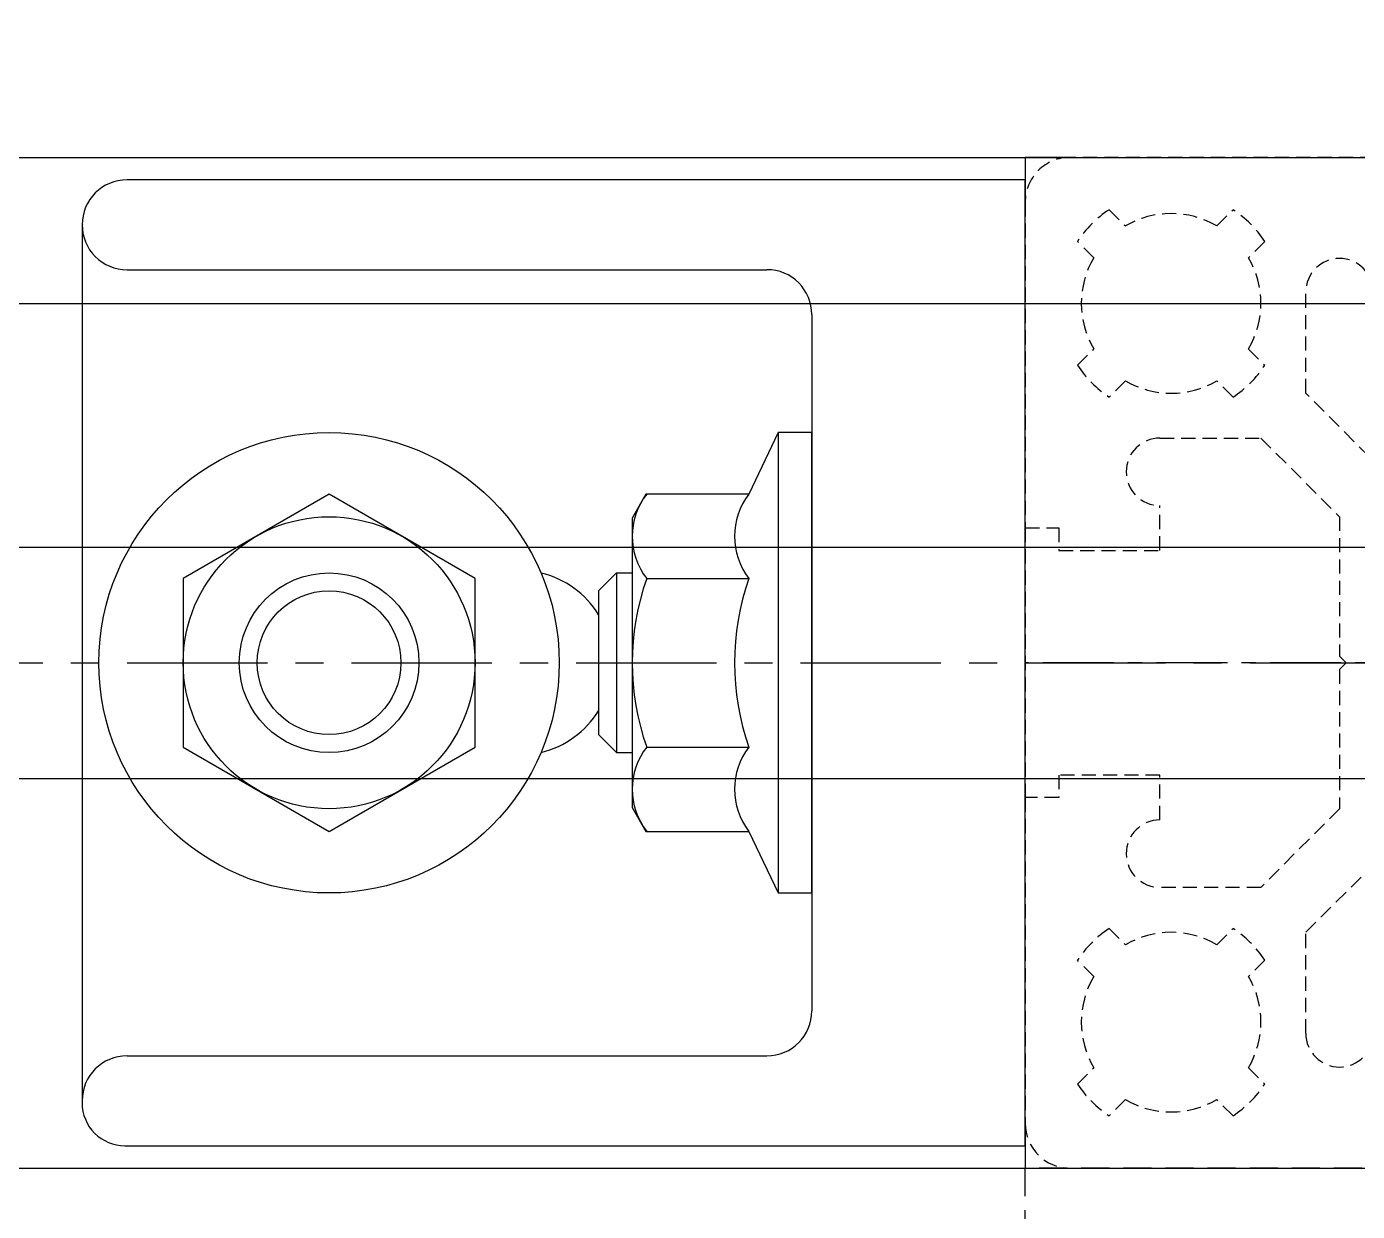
# Model space of a CAD drawing. Header units: inches. Extents: x 0 to 77285, y -118 to 40065.
# Drawn here: x 29430.2 to 29489.4, y 23323.6 to 23376.4 of the extents above; entities that cross this region are included whole.
import ezdxf

# ---------------------------------------------------------------- set-up
doc = ezdxf.new("R2010")
doc.units = ezdxf.units.IN
doc.header["$LTSCALE"] = 5
doc.header["$MEASUREMENT"] = 0
for name, pattern in [('CENTER', [2, 1.25, -0.25, 0.25, -0.25]), ('HIDDEN', [0.375, 0.25, -0.125]), ('PHANTOM', [2.5, 1.25, -0.25, 0.25, -0.25, 0.25, -0.25])]:
    doc.linetypes.add(name, pattern=pattern)
for name, color, linetype in [('11', 1, 'CENTER'), ('44', 4, 'Continuous'), ('77', 40, 'HIDDEN'), ('A', 8, 'Continuous'), ('B', 123, 'Continuous'), ('G', 231, 'Continuous')]:
    doc.layers.add(name, color=color, linetype=linetype)
doc.layers.add('33', color=3, linetype='PHANTOM', lineweight=9)

# ---------------------------------------------------------------- blocks, each defined once
blk = doc.blocks.new('A$C47db6cef')
at = {"ltscale": 0.506191}
for p, q in [((16.5, 45), (2, 45)), ((0, 43), (0, 28.5)), ((3.743, 42.671), (4.468, 41.946)), ((8.532, 41.946), (9.257, 42.671)), ((3.054, 40.532), (2.329, 41.257)), ((10.671, 41.257), (9.946, 40.532)), ((12.5, 34.5), (12.5, 39)), ((2.329, 35.743), (3.054, 36.468)), ((9.946, 36.468), (10.671, 35.743)), ((4.468, 35.054), (3.743, 34.329)), ((9.257, 34.329), (8.532, 35.054)), ((16, 31), (12.5, 34.5)), ((6, 32.5), (10.5, 32.5)), ((10.5, 32.5), (14, 29)), ((6, 27.5), (6, 29.5)), ((0, 28.5), (1.5, 28.5)), ((0, 28.5), (0, 16.5)), ((1.5, 28.5), (1.5, 27.5)), ((14, 29), (14, 22.8)), ((1.5, 27.5), (6, 27.5)), ((14, 22.8), (14.3, 22.5)), ((14.3, 22.5), (14, 22.2)), ((14, 22.2), (14, 16)), ((1.5, 17.5), (1.5, 16.5)), ((6, 17.5), (1.5, 17.5)), ((6, 15.5), (6, 17.5)), ((0, 16.5), (0, 2)), ((1.5, 16.5), (0, 16.5)), ((14, 16), (10.5, 12.5)), ((12.5, 10.5), (16, 14)), ((10.5, 12.5), (6, 12.5)), ((3.743, 10.671), (4.468, 9.946)), ((8.532, 9.946), (9.257, 10.671)), ((12.5, 6), (12.5, 10.5)), ((3.054, 8.532), (2.329, 9.257)), ((10.671, 9.257), (9.946, 8.532)), ((2.329, 3.743), (3.054, 4.468)), ((9.946, 4.468), (10.671, 3.743)), ((4.468, 3.054), (3.743, 2.329)), ((9.257, 2.329), (8.532, 3.054)), ((2, 0), (16.5, 0))]:
    blk.add_line(p, q, dxfattribs=at)
for centre, radius, start, end in [((2, 43), 2, 90, 180), ((6.5, 38.5), 5, 123.46304, 146.53696), ((6.5, 38.5), 4, 59.47751, 120.52249), ((6.5, 38.5), 5, 33.46304, 56.53696), ((6.5, 38.5), 4, 149.47751, 210.52249), ((6.5, 38.5), 4, 329.47751, 30.52249), ((14, 39), 1.5, 0, 180), ((6.5, 38.5), 5, 213.46304, 236.53696), ((6.5, 38.5), 5, 303.46304, 326.53696), ((6.5, 38.5), 4, 239.47751, 300.52249), ((6, 31), 1.5, 90, 270), ((6, 14), 1.5, 90, 270), ((6.5, 6.5), 5, 123.46304, 146.53696), ((6.5, 6.5), 5, 33.46304, 56.53696), ((6.5, 6.5), 4, 59.47751, 120.52249), ((6.5, 6.5), 4, 149.47751, 210.52249), ((6.5, 6.5), 4, 329.47751, 30.52249), ((14, 6), 1.5, 180, 0), ((6.5, 6.5), 5, 213.46304, 236.53696), ((6.5, 6.5), 5, 303.46304, 326.53696), ((6.5, 6.5), 4, 239.47751, 300.52249), ((2, 2), 2, 180, 270)]:
    blk.add_arc(centre, radius, start, end, dxfattribs=at)
at = {"layer": '11', "ltscale": 0.506191}
blk.add_line((90, 22.5), (0, 22.5), dxfattribs=at)
at = {"layer": 'A', "ltscale": 0.506191}
for p, q in [((0, 45), (0, 43)), ((2, 45), (0, 45)), ((0, 2), (0, 0)), ((0, 0), (2, 0))]:
    blk.add_line(p, q, dxfattribs=at)
blk = doc.blocks.new('A$C632A6005')
for p, q in [((-21.499, 0), (-21.499, -40)), ((21.501, 0), (-21.499, 0)), ((21.501, -40.1), (21.501, 0)), ((-15.499, -9.5), (15.501, -9.5)), ((10.251, -9.5), (-10.249, -9.5)), ((-10.249, -9.5), (-10.249, -11)), ((10.251, -11), (10.251, -9.5)), ((-10.249, -11), (10.251, -11)), ((-10.249, -11), (-7.506, -12.3)), ((7.509, -12.3), (10.251, -11)), ((-17.499, -40), (-17.499, -11.5)), ((17.501, -40), (17.501, -11.5)), ((-7.506, -12.3), (-7.506, -16.888)), ((-3.752, -16.856), (-3.752, -12.3)), ((3.755, -16.856), (3.755, -12.3)), ((7.509, -16.888), (7.509, -12.3)), ((-7.506, -16.888), (-6.443, -17.5)), ((6.446, -17.5), (7.509, -16.888)), ((-6.443, -17.5), (6.446, -17.5)), ((-3.999, -18.2), (-3.999, -17.5)), ((4.001, -18.2), (4.001, -17.5)), ((-3.999, -18.2), (4.001, -18.2)), ((-3.199, -19), (-3.999, -18.2)), ((3.201, -19), (4.001, -18.2)), ((-3.199, -19), (3.201, -19)), ((-3.751, -24.5), (-7.504, -31)), ((3.754, -24.5), (-3.751, -24.5)), ((7.507, -31), (3.754, -24.5)), ((-7.504, -31), (-3.751, -37.5)), ((3.754, -37.5), (7.507, -31)), ((-3.751, -37.5), (3.754, -37.5)), ((-19.499, -42), (19.601, -42))]:
    blk.add_line(p, q)
for radius in [10.25, 6.5, 4, 3.2]:
    blk.add_circle((0.001, -31), radius)
for centre, radius, start, end in [((-15.499, -11.5), 2, 89.99999, 180.00003), ((15.501, -11.5), 2, 0.00001, 89.99999), ((-5.629, -9.887), 3.057, 232.12112, 307.87888), ((0.001, -1.683), 11.261, 250.52878, 289.47122), ((5.632, -9.887), 3.057, 232.12112, 307.87888), ((-5.629, -14.443), 3.057, 232.12112, 307.87888), ((0.001, -6.239), 11.261, 250.52878, 289.47122), ((5.632, -14.443), 3.057, 232.12112, 307.87888), ((0.001, -22.5), 4.1, 121.38856, 166.72724), ((0.001, -22.5), 4.1, 13.27276, 58.61144), ((-19.499, -40), 2, 180.00003, 270.00001), ((-19.499, -40), 2, 270.00001, 0.00002), ((19.501, -40), 2, 180.00003, 270.00001), ((19.601, -40.1), 1.9, 270.00001, 0.00002)]:
    blk.add_arc(centre, radius, start, end)
blk = doc.blocks.new('A$C08fce532')
for p, q in [((-22.5, 90), (-22.5, 0)), ((-22.5, 90), (-22.5, 0)), ((312.5, 90), (22.5, 90)), ((22.5, 0), (22.5, 90))]:
    blk.add_line(p, q)
at = {"xscale": -1.000000000000001, "rotation": 90}
blk.add_blockref('A$C47db6cef', (22.5, 90), dxfattribs=at)
at = {"layer": '44', "xscale": -1, "rotation": 180}
blk.add_blockref('A$C632A6005', (-0.001, 90), dxfattribs=at)
blk = doc.blocks.new('A$C37b407a2')
for p, q in [((-357.5, -720), (-357.5, 7550)), ((-312.5, -720), (-312.5, 7550))]:
    blk.add_line(p, q)
at = {"layer": '11'}
blk.add_line((-335, -720), (-335, 7550), dxfattribs=at)
at = {"layer": 'B'}
for p, q in [((-340.15, -720), (-340.15, 7550)), ((-329.85, -720), (-329.85, 7550))]:
    blk.add_line(p, q, dxfattribs=at)
at = {"layer": 'G'}
blk.add_line((-351, -720), (-351, 7550), dxfattribs=at)
at = {"layer": '77', "xscale": -1, "rotation": 180}
blk.add_blockref('A$C08fce532', (-335, 7500), dxfattribs=at)

msp = doc.modelspace()

# ---------------------------------------------------------------- linework, layer by layer
at = {"layer": '33'}
msp.add_arc((29714.6497809, 22932.05047629), 1449.76574449, 257.8470729196, 17.84707291956, dxfattribs=at)

# ---------------------------------------------------------------- block references
at = {"rotation": 270}
msp.add_blockref('A$C37b407a2', (22064.6497809, 23013.05047629), dxfattribs=at)

doc.saveas('drawing.dxf')
